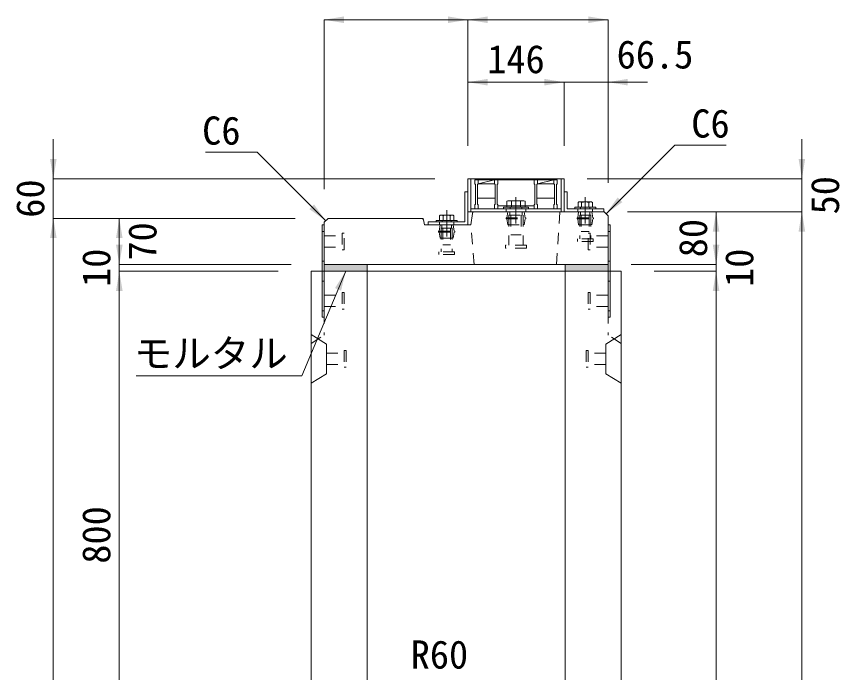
# Model space of a CAD drawing. Units: millimetres at full size. Extents: x -1934 to 78146, y -143454 to -112471.
# Drawn here: x 37443 to 38691, y -135490 to -134496 of the extents above; entities that cross this region are included whole.
import ezdxf
from ezdxf.enums import TextEntityAlignment as Align

# ---------------------------------------------------------------- set-up
doc = ezdxf.new("R2010")
doc.units = ezdxf.units.MM
doc.header["$LTSCALE"] = 23
for name, pattern in [('CHAIN', [18.5, 12, -1.5, 3.5, -1.5]), ('USER2', [1.35, 0.75, -0.6]), ('USER3', [1.35, 0.75, -0.6])]:
    doc.linetypes.add(name, pattern=pattern)
for name, color, linetype, lineweight in [('インサート', 92, 'USER2', 9), ('グレーチング', 7, 'Continuous', 9), ('ジョイント', 7, 'Continuous', 5), ('モルタル', 7, 'Continuous', 13), ('作業エリア', 11, 'Continuous', 13), ('受枠', 3, 'Continuous', 13), ('寸法線', 7, 'Continuous', 13), ('引出線', 4, 'Continuous', 13), ('本体', 2, 'Continuous', 13), ('補助線', 8, 'Continuous', 13), ('ｲﾝｻｰﾄ', 3, 'USER3', 5)]:
    doc.layers.add(name, color=color, linetype=linetype, lineweight=lineweight)
doc.layers.add('ハッチング_モルタル', color=30, linetype='Continuous')
doc.styles.add('ＭＳ ゴシック', font='')
doc.styles.get('ＭＳ ゴシック').set_extended_font_data('MS Gothic')

# ---------------------------------------------------------------- blocks, each defined once
blk = doc.blocks.new('filled_arrow')
at = {"color": 0, "linetype": 'Continuous', "lineweight": -2}
blk.add_solid([(7.5, 1.25), (0, 0), (7.5, -1.25)], dxfattribs=at)

msp = doc.modelspace()

# ---------------------------------------------------------------- hatches: boundary and pattern name
at = {"layer": 'ハッチング_モルタル'}
for points in [[(37909.82, -134871.65), (37909.82, -134881.65), (37974.82, -134881.65), (37974.82, -134871.65)], [(38274.82, -134871.65), (38274.82, -134881.65), (38339.82, -134881.65), (38339.82, -134871.65)]]:
    msp.add_hatch(color=256, dxfattribs=at).paths.add_polyline_path(points)

# ---------------------------------------------------------------- linework, layer by layer
at = {"layer": 'インサート', "linetype": 'Continuous'}
for p, q in [((38219.32, -134784.85), (38181.32, -134784.85)), ((38181.32, -134784.85), (38181.32, -134787.15)), ((38219.32, -134784.85), (38219.32, -134787.15)), ((38289.32, -134784.85), (38321.32, -134784.85)), ((38289.32, -134784.85), (38289.32, -134787.15)), ((38321.32, -134784.85), (38321.32, -134787.15)), ((38219.32, -134787.15), (38181.32, -134787.15)), ((38289.32, -134787.15), (38321.32, -134787.15)), ((38079.32, -134804.85), (38111.32, -134804.85)), ((38079.32, -134804.85), (38079.32, -134807.15)), ((38079.32, -134807.15), (38111.32, -134807.15)), ((38111.32, -134804.85), (38111.32, -134807.15))]:
    msp.add_line(p, q, dxfattribs=at)
at = {"layer": 'インサート', "linetype": 'Continuous', "lineweight": 13}
for p, q in [((38188.33, -134774.85), (38186.47, -134775.69)), ((38186.47, -134775.69), (38186.47, -134784.85)), ((38214.17, -134784.85), (38186.47, -134784.85)), ((38212.32, -134774.85), (38188.33, -134774.85)), ((38212.32, -134774.85), (38214.17, -134775.69)), ((38214.17, -134775.69), (38214.17, -134784.85)), ((38295.84, -134776.85), (38294.37, -134777.69)), ((38294.37, -134777.69), (38294.37, -134784.85)), ((38294.37, -134784.85), (38316.27, -134784.85)), ((38295.84, -134776.85), (38314.81, -134776.85)), ((38314.81, -134776.85), (38316.27, -134777.69)), ((38316.27, -134777.69), (38316.27, -134784.85)), ((38085.84, -134796.85), (38084.37, -134797.69)), ((38084.37, -134797.69), (38084.37, -134804.85)), ((38085.84, -134796.85), (38104.81, -134796.85)), ((38104.81, -134796.85), (38106.27, -134797.69)), ((38106.27, -134797.69), (38106.27, -134804.85)), ((38084.37, -134804.85), (38106.27, -134804.85))]:
    msp.add_line(p, q, dxfattribs=at)
at = {"layer": 'インサート'}
for p, q in [((38191.32, -134784.85), (38191.32, -134787.15)), ((38209.32, -134784.85), (38209.32, -134787.15)), ((38298.32, -134784.85), (38298.32, -134787.15)), ((38312.32, -134784.85), (38312.32, -134787.15)), ((38186.57, -134800.9), (38187.82, -134791.65)), ((38187.82, -134791.65), (38212.82, -134791.65)), ((38189.42, -134796.65), (38211.22, -134796.65)), ((38189.42, -134796.65), (38189.42, -134842.15)), ((38190.87, -134791.65), (38190.87, -134796.65)), ((38192.32, -134796.65), (38192.32, -134826.65)), ((38208.32, -134796.65), (38208.32, -134826.65)), ((38209.77, -134791.65), (38209.77, -134796.65)), ((38211.22, -134796.65), (38211.22, -134842.15)), ((38214.07, -134800.9), (38212.82, -134791.65)), ((38294.07, -134800.9), (38295.32, -134791.65)), ((38295.32, -134791.65), (38315.32, -134791.65)), ((38297.07, -134796.65), (38313.57, -134796.65)), ((38297.07, -134796.65), (38297.07, -134832.65)), ((38298.2, -134791.65), (38298.2, -134796.65)), ((38299.32, -134796.65), (38299.32, -134821.65)), ((38311.32, -134796.65), (38311.32, -134821.65)), ((38312.45, -134791.65), (38312.45, -134796.65)), ((38313.57, -134796.65), (38313.57, -134832.65)), ((38316.57, -134800.9), (38315.32, -134791.65)), ((38088.32, -134804.85), (38088.32, -134807.15)), ((38102.32, -134804.85), (38102.32, -134807.15)), ((38185.32, -134800.9), (38215.32, -134800.9)), ((38185.32, -134800.9), (38185.32, -134802.4)), ((38185.32, -134802.4), (38215.32, -134802.4)), ((38186.57, -134802.4), (38187.82, -134811.65)), ((38214.07, -134802.4), (38212.82, -134811.65)), ((38215.32, -134800.9), (38215.32, -134802.4)), ((38292.82, -134800.9), (38317.82, -134800.9)), ((38292.82, -134800.9), (38292.82, -134802.4)), ((38292.82, -134802.4), (38317.82, -134802.4)), ((38294.07, -134802.4), (38295.32, -134811.65)), ((38316.57, -134802.4), (38315.32, -134811.65)), ((38317.82, -134800.9), (38317.82, -134802.4)), ((38082.82, -134820.9), (38107.82, -134820.9)), ((38082.82, -134820.9), (38082.82, -134822.4)), ((38082.82, -134822.4), (38107.82, -134822.4)), ((38084.07, -134820.9), (38085.32, -134811.65)), ((38084.07, -134822.4), (38085.32, -134831.65)), ((38085.32, -134811.65), (38105.32, -134811.65)), ((38087.07, -134816.65), (38103.57, -134816.65)), ((38087.07, -134816.65), (38087.07, -134852.65)), ((38088.2, -134811.65), (38088.2, -134816.65)), ((38089.32, -134816.65), (38089.32, -134841.65)), ((38101.32, -134816.65), (38101.32, -134841.65)), ((38102.45, -134811.65), (38102.45, -134816.65)), ((38103.57, -134816.65), (38103.57, -134852.65)), ((38106.57, -134820.9), (38105.32, -134811.65)), ((38106.57, -134822.4), (38105.32, -134831.65)), ((38107.82, -134820.9), (38107.82, -134822.4)), ((38187.82, -134811.65), (38212.82, -134811.65)), ((38295.32, -134811.65), (38315.32, -134811.65)), ((38299.32, -134821.65), (38311.32, -134821.65)), ((37909.82, -134828.15), (37936.82, -134828.15)), ((37909.82, -134828.15), (37909.82, -134845.15)), ((37939.82, -134824.15), (37936.82, -134824.15)), ((37936.82, -134824.15), (37936.82, -134849.15)), ((37939.82, -134849.15), (37939.82, -134824.15)), ((38085.32, -134831.65), (38105.32, -134831.65)), ((38192.32, -134826.65), (38208.32, -134826.65)), ((38293.32, -134836.65), (38293.32, -134832.65)), ((38317.32, -134832.65), (38293.32, -134832.65)), ((38309.82, -134824.15), (38312.82, -134824.15)), ((38309.82, -134849.15), (38309.82, -134824.15)), ((38312.82, -134824.15), (38312.82, -134849.15)), ((38339.82, -134828.15), (38312.82, -134828.15)), ((38317.32, -134832.65), (38317.32, -134836.65)), ((38339.82, -134828.15), (38339.82, -134845.15)), ((37909.82, -134845.15), (37936.82, -134845.15)), ((38089.32, -134841.65), (38101.32, -134841.65)), ((38184.32, -134846.65), (38184.32, -134842.15)), ((38216.32, -134842.15), (38184.32, -134842.15)), ((38216.32, -134846.65), (38184.32, -134846.65)), ((38216.32, -134842.15), (38216.32, -134846.65)), ((38317.32, -134836.65), (38293.32, -134836.65)), ((38339.82, -134845.15), (38312.82, -134845.15)), ((37936.82, -134849.15), (37939.82, -134849.15)), ((38083.32, -134856.65), (38083.32, -134852.65)), ((38107.32, -134852.65), (38083.32, -134852.65)), ((38107.32, -134856.65), (38083.32, -134856.65)), ((38107.32, -134852.65), (38107.32, -134856.65)), ((38312.82, -134849.15), (38309.82, -134849.15))]:
    msp.add_line(p, q, dxfattribs=at)
at = {"layer": 'インサート', "linetype": 'Continuous', "lineweight": 5}
for p, q in [((38193.4, -134775.69), (38193.4, -134784.85)), ((38207.25, -134775.69), (38207.25, -134784.85)), ((38299.85, -134777.69), (38299.85, -134784.85)), ((38310.8, -134777.69), (38310.8, -134784.85)), ((38089.85, -134797.69), (38089.85, -134804.85)), ((38100.8, -134797.69), (38100.8, -134804.85))]:
    msp.add_line(p, q, dxfattribs=at)
for centre, radius, start, end in [((38189.94, -134782.35), 7.5, 62.50883, 117.49117), ((38200.32, -134803.58), 28.73, 76.05376, 103.94624), ((38210.71, -134782.35), 7.5, 62.50883, 117.49117), ((38297.11, -134781.69), 4.85, 55.61575, 124.38425), ((38305.32, -134794.96), 18.12, 72.41205, 107.58795), ((38313.54, -134781.69), 4.85, 55.61575, 124.38425), ((38087.11, -134801.69), 4.85, 55.61575, 124.38425), ((38095.32, -134814.96), 18.12, 72.41205, 107.58795), ((38103.54, -134801.69), 4.85, 55.61575, 124.38425)]:
    msp.add_arc(centre, radius, start, end, dxfattribs=at)
at = {"layer": 'グレーチング'}
for p, q in [((38137.82, -134743.15), (38137.82, -134749.15)), ((38137.82, -134743.15), (38262.82, -134743.15)), ((38142.82, -134743.15), (38142.82, -134749.15)), ((38142.82, -134749.15), (38167.82, -134743.15)), ((38167.82, -134743.15), (38167.82, -134749.15)), ((38172.82, -134743.15), (38172.82, -134749.15)), ((38227.82, -134743.15), (38227.82, -134749.15)), ((38232.82, -134749.15), (38257.82, -134743.15)), ((38232.82, -134743.15), (38232.82, -134749.15)), ((38257.82, -134743.15), (38257.82, -134749.15)), ((38262.82, -134743.15), (38262.82, -134749.15)), ((38137.82, -134749.15), (38138.82, -134750.15)), ((38138.82, -134750.15), (38138.82, -134780.15)), ((38142.82, -134749.15), (38141.82, -134750.15)), ((38141.82, -134750.15), (38141.82, -134780.15)), ((38142.82, -134749.15), (38167.82, -134749.15)), ((38167.82, -134749.15), (38168.82, -134750.15)), ((38168.82, -134750.15), (38168.82, -134780.15)), ((38172.82, -134749.15), (38171.82, -134750.15)), ((38171.82, -134750.15), (38171.82, -134780.15)), ((38227.82, -134749.15), (38228.82, -134750.15)), ((38228.82, -134750.15), (38228.82, -134780.15)), ((38232.82, -134749.15), (38231.82, -134750.15)), ((38231.82, -134750.15), (38231.82, -134780.15)), ((38232.82, -134749.15), (38257.82, -134749.15)), ((38257.82, -134749.15), (38258.82, -134750.15)), ((38258.82, -134750.15), (38258.82, -134780.15)), ((38262.82, -134749.15), (38261.82, -134750.15)), ((38261.82, -134750.15), (38261.82, -134780.15)), ((38168.82, -134771.15), (38141.82, -134771.15)), ((38258.82, -134771.15), (38231.82, -134771.15)), ((38137.82, -134781.15), (38138.82, -134780.15)), ((38137.82, -134787.15), (38137.82, -134781.15)), ((38142.82, -134781.15), (38141.82, -134780.15)), ((38142.82, -134787.15), (38142.82, -134781.15)), ((38167.82, -134781.15), (38168.82, -134780.15)), ((38167.82, -134787.15), (38167.82, -134781.15)), ((38172.82, -134781.15), (38171.82, -134780.15)), ((38172.82, -134787.15), (38172.82, -134781.15)), ((38227.82, -134782.65), (38172.82, -134782.65)), ((38227.82, -134781.15), (38228.82, -134780.15)), ((38227.82, -134787.15), (38227.82, -134781.15)), ((38232.82, -134781.15), (38231.82, -134780.15)), ((38232.82, -134787.15), (38232.82, -134781.15)), ((38257.82, -134781.15), (38258.82, -134780.15)), ((38257.82, -134787.15), (38257.82, -134781.15)), ((38262.82, -134781.15), (38261.82, -134780.15)), ((38262.82, -134787.15), (38262.82, -134781.15)), ((38137.82, -134787.15), (38142.82, -134787.15)), ((38167.82, -134787.15), (38172.82, -134787.15)), ((38227.82, -134787.15), (38232.82, -134787.15)), ((38257.82, -134787.15), (38262.82, -134787.15))]:
    msp.add_line(p, q, dxfattribs=at)
at = {"layer": 'ジョイント'}
for p, q in [((37906.62, -134811.65), (37909.82, -134811.65)), ((37906.62, -134811.65), (37906.62, -134951.65)), ((37909.82, -134811.65), (37909.82, -134951.65)), ((38339.82, -134811.65), (38343.02, -134811.65)), ((38339.82, -134811.65), (38339.82, -134951.65)), ((38343.02, -134811.65), (38343.02, -134951.65)), ((37906.62, -134951.65), (37909.82, -134951.65)), ((38339.82, -134951.65), (38343.02, -134951.65))]:
    msp.add_line(p, q, dxfattribs=at)
at = {"layer": 'ジョイント', "linetype": 'USER2'}
for p, q in [((37906.62, -134821.65), (37909.82, -134821.65)), ((38339.82, -134821.65), (38343.02, -134821.65)), ((37906.62, -134866.65), (37909.82, -134866.65)), ((38339.82, -134866.65), (38343.02, -134866.65)), ((37906.62, -134896.65), (37909.82, -134896.65)), ((38339.82, -134896.65), (38343.02, -134896.65)), ((37906.62, -134941.65), (37909.82, -134941.65)), ((38339.82, -134941.65), (38343.02, -134941.65))]:
    msp.add_line(p, q, dxfattribs=at)
at = {"layer": 'モルタル'}
for points in [[(37909.82, -134871.65), (37974.82, -134871.65), (37974.82, -134881.65), (37909.82, -134881.65)], [(38274.82, -134871.65), (38339.82, -134871.65), (38339.82, -134881.65), (38274.82, -134881.65)]]:
    msp.add_lwpolyline(points, close=True, dxfattribs=at)
at = {"layer": '作業エリア'}
for p, q in [((38134.44, -134794.2), (38134.82, -134791.65)), ((38134.82, -134791.65), (38137.41, -134791.65)), ((38057.36, -134801.65), (38059.82, -134801.65)), ((38059.82, -134801.65), (38060.31, -134804.06))]:
    msp.add_line(p, q, dxfattribs=at)
at = {"layer": '受枠'}
for p, q in [((38127.32, -134741.65), (38273.32, -134741.65)), ((38127.32, -134741.65), (38127.32, -134791.65)), ((38131.82, -134741.65), (38131.82, -134791.65)), ((38268.82, -134741.65), (38268.82, -134791.65)), ((38273.32, -134741.65), (38273.32, -134791.65)), ((38122.82, -134807.15), (38122.82, -134761.65)), ((38122.82, -134761.65), (38127.32, -134761.65)), ((38127.32, -134761.65), (38127.32, -134811.65)), ((38277.82, -134761.65), (38273.32, -134761.65)), ((38277.82, -134787.15), (38277.82, -134761.65)), ((38127.32, -134791.65), (38273.32, -134791.65)), ((38131.82, -134787.15), (38268.82, -134787.15)), ((38273.32, -134791.65), (38333.32, -134791.65)), ((38333.32, -134787.15), (38277.82, -134787.15)), ((38333.32, -134791.65), (38333.32, -134787.15)), ((38067.32, -134811.65), (38067.32, -134807.15)), ((38067.32, -134807.15), (38122.82, -134807.15)), ((38127.32, -134811.65), (38067.32, -134811.65))]:
    msp.add_line(p, q, dxfattribs=at)
at = {"layer": '受枠', "linetype": 'CHAIN'}
for p, q in [((38200.32, -134769.4), (38200.32, -134809.4)), ((38305.32, -134769.4), (38305.32, -134809.4)), ((38095.32, -134789.4), (38095.32, -134829.4))]:
    msp.add_line(p, q, dxfattribs=at)
at = {"layer": '受枠', "linetype": 'USER2'}
for p, q in [((38185.32, -134787.15), (38185.32, -134791.65)), ((38215.32, -134787.15), (38215.32, -134791.65)), ((38294.32, -134787.15), (38294.32, -134791.65)), ((38316.32, -134787.15), (38316.32, -134791.65)), ((38084.32, -134807.15), (38084.32, -134811.65)), ((38106.32, -134807.15), (38106.32, -134811.65))]:
    msp.add_line(p, q, dxfattribs=at)
at = {"layer": '寸法線'}
for p, q in [((37909.82, -134500.55), (38127.32, -134500.55)), ((37909.82, -134757.65), (37909.82, -134500.55)), ((38127.32, -134691.65), (38127.32, -134500.55)), ((38127.32, -134500.55), (38339.82, -134500.55)), ((38127.32, -134691.65), (38127.32, -134500.55)), ((38339.82, -134747.65), (38339.82, -134500.55)), ((38127.32, -134595.19), (38273.32, -134595.19)), ((38127.32, -134691.65), (38127.32, -134595.19)), ((38213.32, -134595.19), (38399.82, -134595.19)), ((38273.32, -134691.65), (38273.32, -134595.19)), ((38273.32, -134691.65), (38273.32, -134595.19)), ((38339.82, -134747.65), (38339.82, -134595.19)), ((37499.26, -134861.65), (37499.26, -134681.65)), ((38633.58, -134851.65), (38633.58, -134681.65)), ((38077.32, -134741.65), (37499.26, -134741.65)), ((38308.32, -134741.65), (38633.58, -134741.65)), ((38369.58, -134791.65), (38503.58, -134791.65)), ((38369.58, -134791.65), (38633.58, -134791.65)), ((38369.58, -134791.65), (38633.58, -134791.65)), ((38503.58, -134871.65), (38503.58, -134791.65)), ((38633.58, -136331.65), (38633.58, -134791.65)), ((37499.26, -136331.65), (37499.26, -134801.65)), ((37865.82, -134801.65), (37499.26, -134801.65)), ((37865.82, -134801.65), (37499.26, -134801.65)), ((37599.26, -134871.65), (37599.26, -134801.65)), ((37865.82, -134801.65), (37599.26, -134801.65)), ((37599.26, -134941.65), (37599.26, -134811.65)), ((38503.58, -134811.65), (38503.58, -134941.65)), ((37859.82, -134871.65), (37599.26, -134871.65)), ((37859.82, -134871.65), (37599.26, -134871.65)), ((38374.82, -134871.65), (38503.58, -134871.65)), ((38374.82, -134871.65), (38503.58, -134871.65)), ((37599.26, -134881.65), (37599.26, -135681.65)), ((37839.82, -134881.65), (37599.26, -134881.65)), ((37839.82, -134881.65), (37599.26, -134881.65)), ((38409.82, -134881.65), (38503.58, -134881.65)), ((38409.82, -134881.65), (38503.58, -134881.65)), ((38503.58, -136331.65), (38503.58, -134881.65))]:
    msp.add_line(p, q, dxfattribs=at)
at = {"layer": '引出線'}
for points in [[(38336.82, -134794.65), (38440.99, -134690.48), (38518.99, -134690.48)], [(37912.1, -134805.36), (37807.94, -134701.2), (37729.94, -134701.2)], [(37942.32, -134881.65), (37875.92, -135040.59), (37625.01, -135040.59)]]:
    msp.add_lwpolyline(points, dxfattribs=at)
at = {"layer": '本体'}
for p, q in [((38134.44, -134794.2), (38131.82, -134811.65)), ((38137.41, -134791.65), (38333.82, -134791.65)), ((38333.82, -134791.65), (38339.82, -134797.65)), ((38339.82, -134797.65), (38339.82, -134871.65)), ((37909.82, -134807.65), (37915.82, -134801.65)), ((37909.82, -134807.65), (37909.82, -134871.65)), ((37915.82, -134801.65), (38057.36, -134801.65)), ((38060.31, -134804.06), (38061.82, -134811.65)), ((38061.82, -134811.65), (38131.82, -134811.65)), ((37909.82, -134871.65), (38339.82, -134871.65)), ((37909.82, -134881.65), (37974.82, -134881.65)), ((38274.82, -134881.65), (38339.82, -134881.65))]:
    msp.add_line(p, q, dxfattribs=at)
at = {"layer": '本体', "linetype": 'USER2', "lineweight": 15}
for p, q in [((38261.82, -134871.65), (38266.82, -134791.65)), ((38136.82, -134871.65), (38131.82, -134811.65))]:
    msp.add_line(p, q, dxfattribs=at)
at = {"layer": '本体', "lineweight": 20}
for p, q in [((37974.82, -134881.65), (37889.82, -134881.65)), ((37889.82, -134881.65), (37889.82, -136331.65)), ((38339.82, -134881.65), (37909.82, -134881.65)), ((37974.82, -135611.12), (37974.82, -134881.65)), ((38274.82, -135611.12), (38274.82, -134881.65)), ((38359.82, -134881.65), (38274.82, -134881.65)), ((38359.82, -136331.65), (38359.82, -134881.65))]:
    msp.add_line(p, q, dxfattribs=at)
at = {"layer": '本体', "linetype": 'USER3', "lineweight": 9}
for p, q in [((37909.82, -134881.65), (37909.82, -134978.65)), ((38339.82, -134881.65), (38339.82, -134978.65))]:
    msp.add_line(p, q, dxfattribs=at)
at = {"layer": '本体', "lineweight": 5}
for p, q in [((37889.82, -134977.65), (37913.02, -134992.15)), ((38359.82, -134977.65), (38336.62, -134992.15)), ((37913.02, -134992.15), (37913.02, -135037.15)), ((38336.62, -134992.15), (38336.62, -135037.15)), ((37889.82, -135051.65), (37913.02, -135037.15)), ((38359.82, -135051.65), (38336.62, -135037.15))]:
    msp.add_line(p, q, dxfattribs=at)
at = {"layer": '本体', "linetype": 'USER3', "lineweight": 5}
for p, q in [((37889.82, -134991.15), (37909.82, -134978.65)), ((38359.82, -134991.15), (38339.82, -134978.65))]:
    msp.add_line(p, q, dxfattribs=at)
at = {"layer": '本体'}
for centre, start, end in [((38137.41, -134794.65), 90, 171.46923), ((38057.36, -134804.65), 11.30993, 90)]:
    msp.add_arc(centre, 3, start, end, dxfattribs=at)
at = {"layer": '補助線'}
msp.add_line((37974.82, -134881.65), (38274.82, -134881.65), dxfattribs=at)
at = {"layer": 'ｲﾝｻｰﾄ'}
for p, q in [((37909.82, -134918.14), (37936.82, -134918.14)), ((37936.82, -134914.15), (37936.82, -134939.14)), ((37936.82, -134914.15), (37939.82, -134914.15)), ((37939.82, -134914.15), (37939.82, -134939.14)), ((38312.82, -134914.15), (38309.82, -134914.15)), ((38309.82, -134914.15), (38309.82, -134939.14)), ((38312.82, -134914.15), (38312.82, -134939.14)), ((38339.82, -134918.14), (38312.82, -134918.14)), ((37909.82, -134935.15), (37936.82, -134935.15)), ((38339.82, -134935.15), (38312.82, -134935.15)), ((37936.82, -134939.14), (37939.82, -134939.14)), ((38312.82, -134939.14), (38309.82, -134939.14)), ((37913.02, -135006.15), (37940.02, -135006.15)), ((37913.02, -135006.15), (37913.02, -135023.15)), ((37940.02, -135002.15), (37940.02, -135027.15)), ((37940.02, -135002.15), (37943.03, -135002.15)), ((37943.03, -135002.15), (37943.03, -135027.15)), ((38306.62, -135002.15), (38306.62, -135027.15)), ((38309.62, -135002.15), (38306.62, -135002.15)), ((38309.62, -135002.15), (38309.62, -135027.15)), ((38336.62, -135006.15), (38309.62, -135006.15)), ((38336.62, -135006.15), (38336.62, -135023.15)), ((37913.02, -135023.15), (37940.02, -135023.15)), ((38336.62, -135023.15), (38309.62, -135023.15)), ((37940.02, -135027.15), (37943.03, -135027.15)), ((38309.62, -135027.15), (38306.62, -135027.15))]:
    msp.add_line(p, q, dxfattribs=at)

# ---------------------------------------------------------------- block references
at = {"layer": '寸法線', "xscale": 4, "yscale": 4}
for p in [(37909.82, -134500.55), (38127.32, -134500.55), (38127.32, -134595.19), (38339.82, -134595.19)]:
    msp.add_blockref('filled_arrow', p, dxfattribs=at)
for p, rotation in [((38127.32, -134500.55), 180), ((38339.82, -134500.55), 180), ((38273.32, -134595.19), 180), ((38273.32, -134595.19), 180), ((37499.26, -134741.65), 90), ((38633.58, -134741.65), 90), ((38503.58, -134791.65), 270), ((38633.58, -134791.65), 270), ((38633.58, -134791.65), 270), ((37499.26, -134801.65), 270), ((37499.26, -134801.65), 270), ((37599.26, -134801.65), 270), ((37599.26, -134871.65), 90), ((37599.26, -134871.65), 90), ((38503.58, -134871.65), 90), ((38503.58, -134871.65), 90), ((37599.26, -134881.65), 270), ((37599.26, -134881.65), 270), ((38503.58, -134881.65), 270), ((38503.58, -134881.65), 270)]:
    msp.add_blockref('filled_arrow', p, dxfattribs=dict(at, rotation=rotation))
at = {"layer": '引出線', "xscale": 4, "yscale": 4}
for p, rotation in [((38336.82, -134794.65), 45), ((37912.1, -134805.36), 135), ((37942.32, -134881.65), 247.3)]:
    msp.add_blockref('filled_arrow', p, dxfattribs=dict(at, rotation=rotation))

# ---------------------------------------------------------------- texts
at = {"layer": '寸法線', "style": 'ＭＳ ゴシック'}
for s, p in [('66.5', (38410.99, -134553.11)), ('146', (38200.32, -134560.19))]:
    msp.add_text(s, height=42.72, dxfattribs=at).set_placement(p, align=Align.MIDDLE_CENTER)
for s, p in [('60', (37464.26, -134771.65)), ('50', (38668.58, -134766.65)), ('70', (37634.26, -134836.65)), ('80', (38468.58, -134831.65)), ('10', (37564.26, -134876.65)), ('10', (38538.58, -134876.65)), ('800', (37564.26, -135281.65))]:
    msp.add_text(s, height=42.72, rotation=90, dxfattribs=at).set_placement(p, align=Align.MIDDLE_CENTER)
at = {"layer": '引出線', "style": 'ＭＳ ゴシック'}
for s, p in [('C6', (38465.99, -134636.48)), ('R60', (38040.74, -135441.55))]:
    msp.add_text(s, height=42.72, dxfattribs=at).set_placement(p, align=Align.TOP_LEFT)
msp.add_text('C6', height=42.72, dxfattribs=at).set_placement((37782.94, -134647.2), align=Align.TOP_RIGHT)
msp.add_text('モルタル', height=42.72, dxfattribs=at).set_placement((37737.96, -134984.99), align=Align.TOP_CENTER)

doc.saveas('drawing.dxf')
